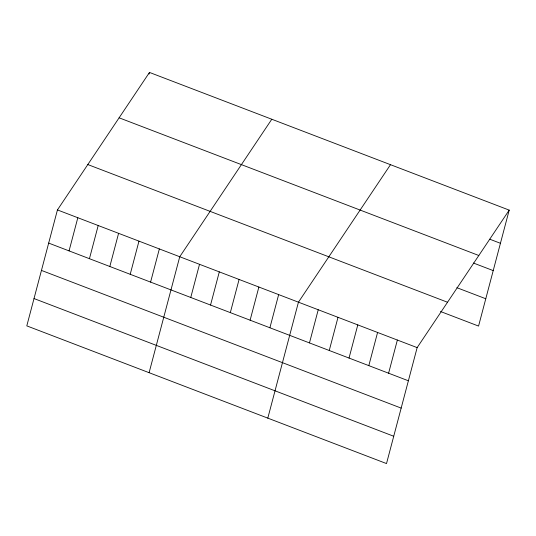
<?xml version="1.0" encoding="UTF-8"?>
<svg xmlns="http://www.w3.org/2000/svg" width="536" height="536" viewBox="0 0 536 536"><rect width="100%" height="100%" fill="white"/><g stroke="black" fill="none" stroke-linecap="round" stroke-linejoin="round"><path stroke-width="0.8" d="M57.439 209.924L26.8 325.875L386.51 463.573L417.149 347.616L509.2 210.125L149.49 72.427L57.439 209.924L417.149 347.616M69.057 250.895L77.821 217.73M89.438 258.694L98.202 225.529M149.062 74.048L149.49 72.427M109.826 266.499L118.59 233.334M130.208 274.305L138.971 241.133M150.589 282.103L159.353 248.939M149.102 372.694L179.741 256.744L271.792 119.247M190.762 297.48L199.519 264.315M210.541 305.051L219.304 271.886M230.326 312.629L239.09 279.457M250.111 320.2L258.875 287.035M269.896 327.771L278.66 294.606M267.806 418.134L298.445 302.177L390.496 164.686M309.466 342.919L318.23 309.754M329.245 350.49L338.008 317.325M349.03 358.061L357.793 324.896M368.815 365.639L377.579 332.474M388.6 373.21L397.364 340.045M509.2 210.125L478.561 326.076L440.518 311.51M489.783 239.21L500.436 243.29M119.113 117.806L478.822 255.498M473.435 263.035L493.221 270.606M456.866 287.685L485.784 298.753M87.81 164.552L447.527 302.244M48.676 243.089L408.385 380.781M41.453 270.412L401.169 408.104M34.016 298.559L393.732 436.25"/></g></svg>
